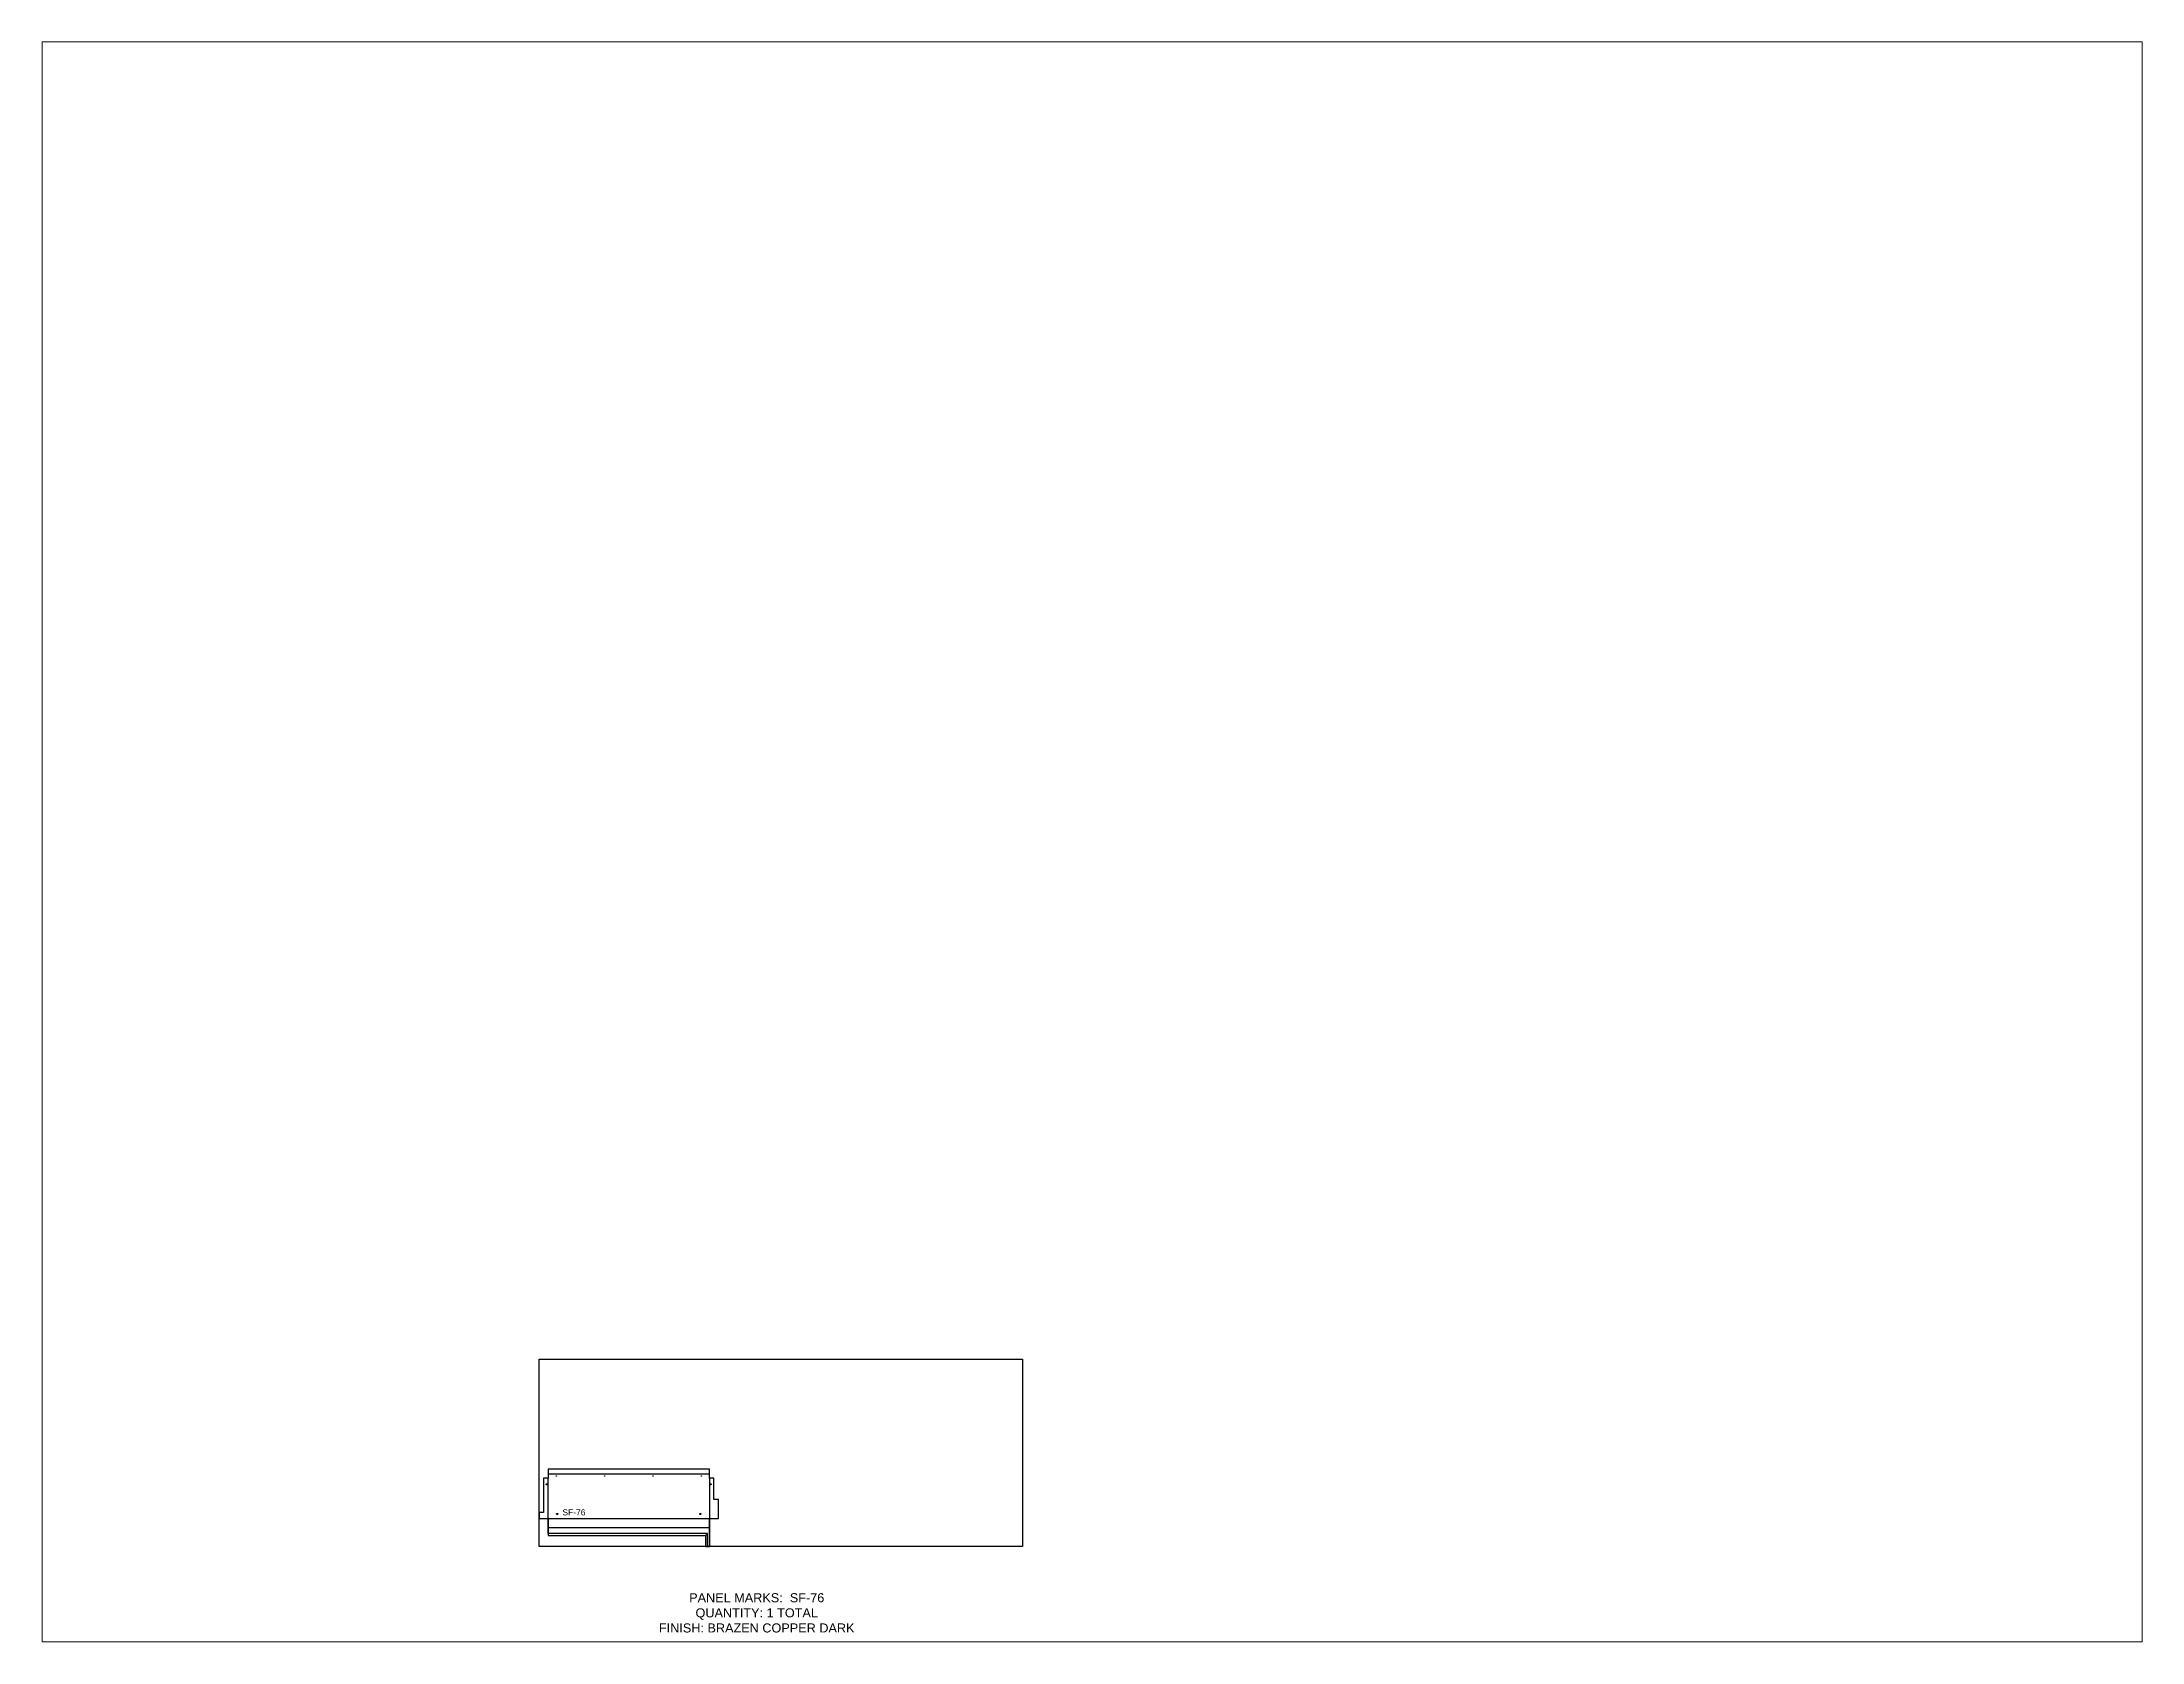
# Paper-space layout 'Layout1' of a CAD drawing. Header units: inches. Extents: x 1.05 to 9.45, y 0.8 to 7.2.
# The model-space entities are those that its viewports show. They can reach past a viewport. Long polylines and large blocks are cut down to what shows.
import ezdxf

# ---------------------------------------------------------------- set-up
doc = ezdxf.new("R2010")
doc.units = ezdxf.units.IN
doc.header["$MEASUREMENT"] = 0
doc.linetypes.add('HIDDEN', pattern=[0.375, 0.25, -0.125])
doc.linetypes.add('PHANTOM', pattern=[2.5, 1.25, -0.25, 0.25, -0.25, 0.25, -0.25])
for name, color, linetype in [('CUT', 7, 'Continuous'), ('DIMS', 1, 'Continuous'), ('HOLES', 6, 'Continuous'), ('RELIEF', 82, 'Continuous'), ('ROUT', 1, 'HIDDEN'), ('SHEET', 5, 'PHANTOM'), ('TEXT', 2, 'PHANTOM'), ('WEEPS', 3, 'HIDDEN')]:
    doc.layers.add(name, color=color, linetype=linetype)
doc.styles.get("Standard").update_dxf_attribs({"font": 'arial.ttf'})

msp = doc.modelspace()

# ---------------------------------------------------------------- linework, layer by layer
at = {"layer": 'CUT'}
msp.add_lwpolyline([(0, 11.25), (0, 9.25), (3, 9.25), (3, 3.56), (55.06, 3.56), (55.06, 0), (56.37, 0), (56.37, 9.25), (59.37, 9.25), (59.37, 15.5), (57.87, 15.5), (57.87, 22.57), (56.37, 22.57), (56.37, 25.56), (3, 25.56), (3, 22.57), (1.5, 22.57), (1.5, 11.25)], close=True, dxfattribs=at)
at = {"layer": 'HOLES', "ltscale": 0.25}
for centre in [(5.69, 23.31), (21.69, 23.31), (37.69, 23.31), (53.69, 23.31)]:
    msp.add_circle(centre, 0.0625, dxfattribs=at)
at = {"layer": 'RELIEF'}
msp.add_line((55.06, 3.56), (55.66, 4.16), dxfattribs=at)
at = {"layer": 'ROUT'}
for p, q in [((3, 24.06), (56.37, 24.06)), ((56.37, 22.57), (56.37, 0)), ((3, 6.25), (56.37, 6.25))]:
    msp.add_line(p, q, dxfattribs=at)
for points in [[(55.75, 0), (55.75, 4.25), (3, 4.25), (3, 22.57)], [(0, 11.25), (0, 9.25), (59.37, 9.25), (59.37, 15.5)]]:
    msp.add_lwpolyline(points, dxfattribs=at)
at = {"layer": 'SHEET'}
msp.add_lwpolyline([(0, 62), (160, 62), (160, 0), (0, 0)], close=True, dxfattribs=at)
at = {"layer": 'WEEPS', "ltscale": 0.25}
for centre in [(2.59, 20.57), (56.78, 20.57), (6, 10.75), (53.37, 10.75)]:
    msp.add_circle(centre, 0.188, dxfattribs=at)

# ---------------------------------------------------------------- texts
at = {"layer": 'DIMS', "ltscale": 0.25, "insert": (11.55, 10.24), "char_height": 2, "attachment_point": 8}
msp.add_mtext_dynamic_manual_height_columns('SF-76', width=3.0859, gutter_width=10, heights=[2.07], dxfattribs=at)
at = {"layer": 'TEXT', "insert": (72.05, -22.01), "char_height": 3, "attachment_point": 5}
msp.add_mtext_dynamic_manual_height_columns('PANEL MARKS:  SF-76\\PQUANTITY: 1 TOTAL\\PFINISH: BRAZEN COPPER DARK', width=199.7409, gutter_width=1, heights=[0], dxfattribs=at)

psp = doc.layouts.get("Layout1")

# ---------------------------------------------------------------- viewports
at = {"layer": 'CUT'}
psp.add_viewport(center=(5.25, 4), size=(8.4, 6.4), view_center_point=(183.0157, 233.1318), view_height=529.538938, dxfattribs=at)

doc.saveas('drawing.dxf')
